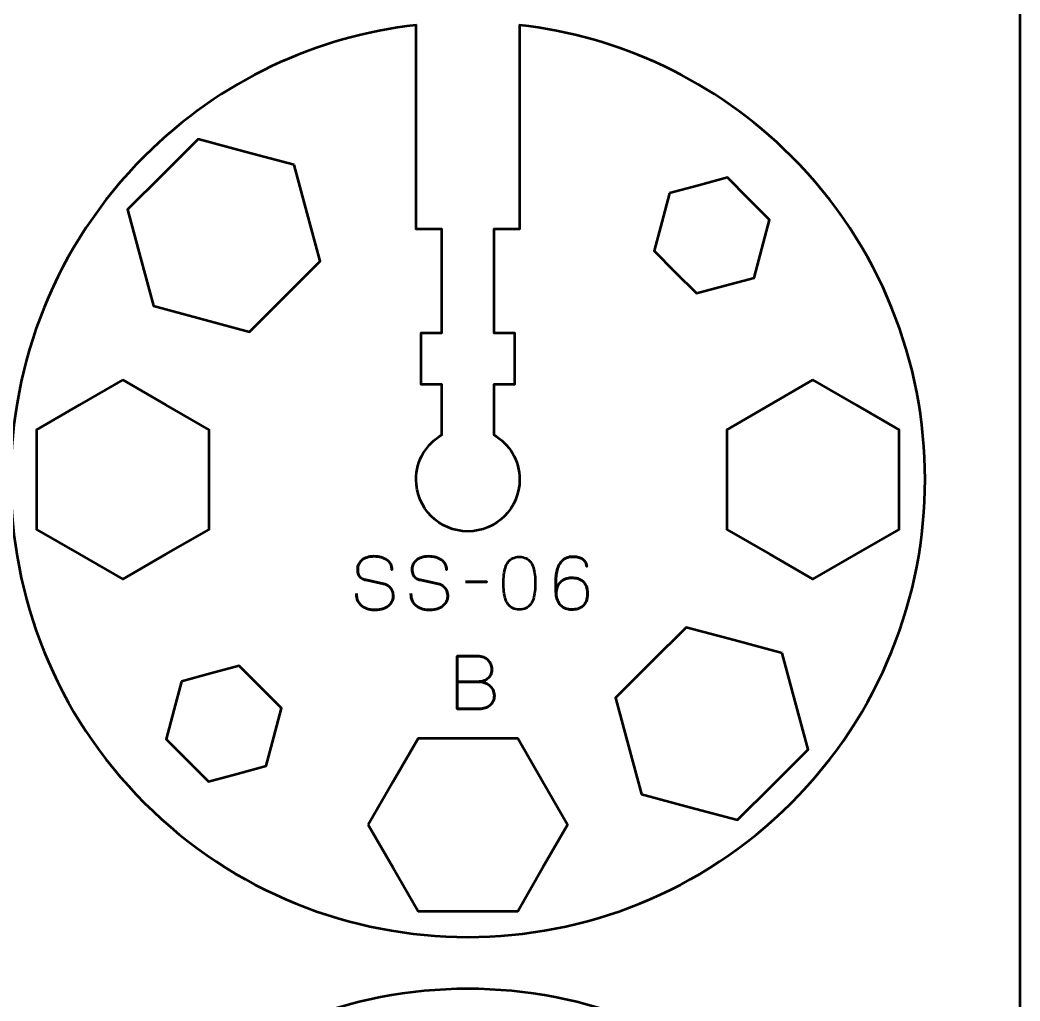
# Model space of a CAD drawing. Header units: centimetres. Extents: x -21 to 0, y -29.7 to 0.
# Drawn here: x -5.8 to 0, y -11.87 to -6.19 of the extents above; entities that cross this region are included whole.
import ezdxf

# ---------------------------------------------------------------- set-up
doc = ezdxf.new("R2010")
doc.units = ezdxf.units.CM
doc.header["$MEASUREMENT"] = 0
doc.layers.add('Layer 1', color=7, linetype='Continuous')

msp = doc.modelspace()

# ---------------------------------------------------------------- linework, layer by layer
at = {"layer": 'Layer 1', "color": 1, "lineweight": 53}
msp.add_open_spline([(-21.00003, -29.19995), (-21.00003, -29.19995), (-21.00003, -2.29992), (-21.00003, -2.29992), (-21.00003, -2.29992), (-21.00003, -2.21709), (-20.93286, -2.14992), (-20.85003, -2.14992), (-20.85003, -2.14992), (-20.7672, -2.14992), (-20.70003, -2.08275), (-20.70003, -1.99992), (-20.70003, -1.99992), (-20.70003, -1.91709), (-20.7672, -1.84992), (-20.85003, -1.84992), (-20.85003, -1.84992), (-20.93286, -1.84992), (-21.00003, -1.78275), (-21.00003, -1.69992), (-21.00003, -1.69992), (-21.00003, -1.61709), (-20.93286, -1.54992), (-20.85003, -1.54992), (-20.85003, -1.54992), (-20.7672, -1.54992), (-20.70003, -1.48275), (-20.70003, -1.39992), (-20.70003, -1.39992), (-20.70003, -1.31709), (-20.7672, -1.24992), (-20.85003, -1.24992), (-20.85003, -1.24992), (-20.93286, -1.24992), (-21.00003, -1.18275), (-21.00003, -1.09992), (-21.00003, -1.09992), (-21.00003, -1.09992), (-21.00003, -0.49992), (-21.00003, -0.49992), (-21.00003, -0.49992), (-21.00003, -0.22295), (-20.77694, 0.00004), (-20.49994, 0.00004), (-20.49994, 0.00004), (-20.49994, 0.00004), (-0.50008, 0.00004), (-0.50008, 0.00004), (-0.50008, 0.00004), (-0.22294, 0.00004), (0.00002, -0.22295), (0.00002, -0.49992), (0.00002, -0.49992), (0.00002, -0.49992), (0.00002, -29.19995), (0.00002, -29.19995), (0.00002, -29.19995), (0.00002, -29.47695), (-0.22294, -29.70004), (-0.50008, -29.70004), (-0.50008, -29.70004), (-0.50008, -29.70004), (-20.49994, -29.70004), (-20.49994, -29.70004), (-20.49994, -29.70004), (-20.77694, -29.70004), (-21.00003, -29.47695), (-21.00003, -29.19995)], degree=3, knots=[0, 0, 0, 0, 0.0588235, 0.0588235, 0.0588235, 0.0588235, 0.1176471, 0.1176471, 0.1176471, 0.1176471, 0.1764706, 0.1764706, 0.1764706, 0.1764706, 0.2352941, 0.2352941, 0.2352941, 0.2352941, 0.2941176, 0.2941176, 0.2941176, 0.2941176, 0.3529412, 0.3529412, 0.3529412, 0.3529412, 0.4117647, 0.4117647, 0.4117647, 0.4117647, 0.4705882, 0.4705882, 0.4705882, 0.4705882, 0.5294118, 0.5294118, 0.5294118, 0.5294118, 0.5882353, 0.5882353, 0.5882353, 0.5882353, 0.6470588, 0.6470588, 0.6470588, 0.6470588, 0.7058824, 0.7058824, 0.7058824, 0.7058824, 0.7647059, 0.7647059, 0.7647059, 0.7647059, 0.8235294, 0.8235294, 0.8235294, 0.8235294, 0.8823529, 0.8823529, 0.8823529, 0.8823529, 0.9411765, 0.9411765, 0.9411765, 0.9411765, 1, 1, 1, 1], dxfattribs=at)
at = {"layer": 'Layer 1', "color": 3, "lineweight": 53}
for points, knots in [([(-5.0738, -6.97608), (-4.63287, -6.53515), (-4.07507, -6.28229), (-3.5, -6.21718), (-3.5, -6.21718), (-3.5, -6.21718), (-3.5, -7.39992), (-3.5, -7.39992), (-3.5, -7.39992), (-3.5, -7.39992), (-3.34999, -7.39992), (-3.34999, -7.39992), (-3.34999, -7.39992), (-3.34999, -7.39992), (-3.34999, -7.99986), (-3.34999, -7.99986), (-3.34999, -7.99986), (-3.34999, -7.99986), (-3.47, -7.99986), (-3.47, -7.99986), (-3.47, -7.99986), (-3.47, -7.99986), (-3.47, -8.29986), (-3.47, -8.29986), (-3.47, -8.29986), (-3.47, -8.29986), (-3.34999, -8.29986), (-3.34999, -8.29986), (-3.34999, -8.29986), (-3.34999, -8.29986), (-3.34999, -8.59001), (-3.34999, -8.59001), (-3.34999, -8.59001), (-3.43965, -8.64189), (-3.49999, -8.73884), (-3.49999, -8.84986), (-3.49999, -8.84986), (-3.49999, -9.01552), (-3.36565, -9.14986), (-3.19999, -9.14986), (-3.19999, -9.14986), (-3.03433, -9.14986), (-2.89999, -9.01552), (-2.89999, -8.84986), (-2.89999, -8.84986), (-2.89999, -8.73884), (-2.96033, -8.64189), (-3.04999, -8.59001), (-3.04999, -8.59001), (-3.04999, -8.59001), (-3.04999, -8.29986), (-3.04999, -8.29986), (-3.04999, -8.29986), (-3.04999, -8.29986), (-2.93, -8.29986), (-2.93, -8.29986), (-2.93, -8.29986), (-2.93, -8.29986), (-2.93, -7.99986), (-2.93, -7.99986), (-2.93, -7.99986), (-2.93, -7.99986), (-3.04999, -7.99986), (-3.04999, -7.99986), (-3.04999, -7.99986), (-3.04999, -7.99986), (-3.04999, -7.39992), (-3.04999, -7.39992), (-3.04999, -7.39992), (-3.04999, -7.39992), (-2.9, -7.39992), (-2.9, -7.39992), (-2.9, -7.39992), (-2.9, -7.39992), (-2.9, -6.21716), (-2.9, -6.21716), (-2.9, -6.21716), (-2.32492, -6.28224), (-1.7671, -6.53515), (-1.32614, -6.97611), (-1.32614, -6.97611), (-0.29144, -8.01081), (-0.29144, -9.68905), (-1.32614, -10.72375), (-1.32614, -10.72375), (-2.36087, -11.75848), (-4.0391, -11.75848), (-5.0738, -10.72378), (-5.0738, -10.72378), (-6.10853, -9.68905), (-6.10853, -8.01081), (-5.0738, -6.97608)], [0, 0, 0, 0, 0.0434783, 0.0434783, 0.0434783, 0.0434783, 0.0869565, 0.0869565, 0.0869565, 0.0869565, 0.1304348, 0.1304348, 0.1304348, 0.1304348, 0.173913, 0.173913, 0.173913, 0.173913, 0.2173913, 0.2173913, 0.2173913, 0.2173913, 0.2608696, 0.2608696, 0.2608696, 0.2608696, 0.3043478, 0.3043478, 0.3043478, 0.3043478, 0.3478261, 0.3478261, 0.3478261, 0.3478261, 0.3913043, 0.3913043, 0.3913043, 0.3913043, 0.4347826, 0.4347826, 0.4347826, 0.4347826, 0.4782609, 0.4782609, 0.4782609, 0.4782609, 0.5217391, 0.5217391, 0.5217391, 0.5217391, 0.5652174, 0.5652174, 0.5652174, 0.5652174, 0.6086957, 0.6086957, 0.6086957, 0.6086957, 0.6521739, 0.6521739, 0.6521739, 0.6521739, 0.6956522, 0.6956522, 0.6956522, 0.6956522, 0.7391304, 0.7391304, 0.7391304, 0.7391304, 0.7826087, 0.7826087, 0.7826087, 0.7826087, 0.826087, 0.826087, 0.826087, 0.826087, 0.8695652, 0.8695652, 0.8695652, 0.8695652, 0.9130435, 0.9130435, 0.9130435, 0.9130435, 0.9565217, 0.9565217, 0.9565217, 0.9565217, 1, 1, 1, 1]), ([(-5.07383, -12.57613), (-4.03913, -11.54143), (-2.3609, -11.54143), (-1.32617, -12.57616), (-1.32617, -12.57616), (-0.29147, -13.61086), (-0.29147, -15.2891), (-1.32617, -16.3238), (-1.32617, -16.3238), (-2.3609, -17.35853), (-4.03913, -17.35853), (-5.07383, -16.32383), (-5.07383, -16.32383), (-6.10856, -15.2891), (-6.10856, -13.61086), (-5.07383, -12.57613)], [0, 0, 0, 0, 0.25, 0.25, 0.25, 0.25, 0.5, 0.5, 0.5, 0.5, 0.75, 0.75, 0.75, 0.75, 1, 1, 1, 1])]:
    msp.add_open_spline(points, degree=3, knots=knots, dxfattribs=at)
at = {"layer": 'Layer 1', "lineweight": 53}
for points in [[(-4.20596, -7.02746), (-4.20596, -7.02746), (-4.13125, -7.3063), (-4.13125, -7.3063), (-4.13125, -7.3063), (-4.13125, -7.3063), (-4.05653, -7.58514), (-4.05653, -7.58514), (-4.05653, -7.58514), (-4.05653, -7.58514), (-4.26066, -7.78926), (-4.26066, -7.78926), (-4.26066, -7.78926), (-4.26066, -7.78926), (-4.46478, -7.99339), (-4.46478, -7.99339), (-4.46478, -7.99339), (-4.46478, -7.99339), (-4.74362, -7.91867), (-4.74362, -7.91867), (-4.74362, -7.91867), (-4.74362, -7.91867), (-5.02246, -7.84396), (-5.02246, -7.84396), (-5.02246, -7.84396), (-5.02246, -7.84396), (-5.09717, -7.56512), (-5.09717, -7.56512), (-5.09717, -7.56512), (-5.09717, -7.56512), (-5.17189, -7.28628), (-5.17189, -7.28628), (-5.17189, -7.28628), (-5.17189, -7.28628), (-4.96776, -7.08216), (-4.96776, -7.08216), (-4.96776, -7.08216), (-4.96776, -7.08216), (-4.76364, -6.87803), (-4.76364, -6.87803), (-4.76364, -6.87803), (-4.76364, -6.87803), (-4.4848, -6.95275), (-4.4848, -6.95275), (-4.4848, -6.95275), (-4.4848, -6.95275), (-4.20596, -7.02746), (-4.20596, -7.02746)], [(-2.03073, -7.19077), (-2.03073, -7.19077), (-1.86343, -7.14594), (-1.86343, -7.14594), (-1.86343, -7.14594), (-1.86343, -7.14594), (-1.69613, -7.10111), (-1.69613, -7.10111), (-1.69613, -7.10111), (-1.69613, -7.10111), (-1.57365, -7.22358), (-1.57365, -7.22358), (-1.57365, -7.22358), (-1.57365, -7.22358), (-1.45118, -7.34606), (-1.45118, -7.34606), (-1.45118, -7.34606), (-1.45118, -7.34606), (-1.49601, -7.51336), (-1.49601, -7.51336), (-1.49601, -7.51336), (-1.49601, -7.51336), (-1.54084, -7.68066), (-1.54084, -7.68066), (-1.54084, -7.68066), (-1.54084, -7.68066), (-1.70814, -7.72549), (-1.70814, -7.72549), (-1.70814, -7.72549), (-1.70814, -7.72549), (-1.87544, -7.77032), (-1.87544, -7.77032), (-1.87544, -7.77032), (-1.87544, -7.77032), (-1.99792, -7.64785), (-1.99792, -7.64785), (-1.99792, -7.64785), (-1.99792, -7.64785), (-2.12039, -7.52537), (-2.12039, -7.52537), (-2.12039, -7.52537), (-2.12039, -7.52537), (-2.07556, -7.35807), (-2.07556, -7.35807), (-2.07556, -7.35807), (-2.07556, -7.35807), (-2.03073, -7.19077), (-2.03073, -7.19077)], [(-5.2, -8.27257), (-5.2, -8.27257), (-4.95, -8.41691), (-4.95, -8.41691), (-4.95, -8.41691), (-4.95, -8.41691), (-4.7, -8.56125), (-4.7, -8.56125), (-4.7, -8.56125), (-4.7, -8.56125), (-4.7, -8.84992), (-4.7, -8.84992), (-4.7, -8.84992), (-4.7, -8.84992), (-4.7, -9.1386), (-4.7, -9.1386), (-4.7, -9.1386), (-4.7, -9.1386), (-4.95, -9.28294), (-4.95, -9.28294), (-4.95, -9.28294), (-4.95, -9.28294), (-5.2, -9.42727), (-5.2, -9.42727), (-5.2, -9.42727), (-5.2, -9.42727), (-5.44999, -9.28294), (-5.44999, -9.28294), (-5.44999, -9.28294), (-5.44999, -9.28294), (-5.7, -9.1386), (-5.7, -9.1386), (-5.7, -9.1386), (-5.7, -9.1386), (-5.7, -8.84992), (-5.7, -8.84992), (-5.7, -8.84992), (-5.7, -8.84992), (-5.7, -8.56125), (-5.7, -8.56125), (-5.7, -8.56125), (-5.7, -8.56125), (-5.44999, -8.41691), (-5.44999, -8.41691), (-5.44999, -8.41691), (-5.44999, -8.41691), (-5.2, -8.27257), (-5.2, -8.27257)], [(-1.2, -8.27257), (-1.2, -8.27257), (-0.95, -8.41691), (-0.95, -8.41691), (-0.95, -8.41691), (-0.95, -8.41691), (-0.7, -8.56125), (-0.7, -8.56125), (-0.7, -8.56125), (-0.7, -8.56125), (-0.7, -8.84992), (-0.7, -8.84992), (-0.7, -8.84992), (-0.7, -8.84992), (-0.7, -9.1386), (-0.7, -9.1386), (-0.7, -9.1386), (-0.7, -9.1386), (-0.95, -9.28294), (-0.95, -9.28294), (-0.95, -9.28294), (-0.95, -9.28294), (-1.2, -9.42727), (-1.2, -9.42727), (-1.2, -9.42727), (-1.2, -9.42727), (-1.44999, -9.28294), (-1.44999, -9.28294), (-1.44999, -9.28294), (-1.44999, -9.28294), (-1.7, -9.1386), (-1.7, -9.1386), (-1.7, -9.1386), (-1.7, -9.1386), (-1.7, -8.84992), (-1.7, -8.84992), (-1.7, -8.84992), (-1.7, -8.84992), (-1.7, -8.56125), (-1.7, -8.56125), (-1.7, -8.56125), (-1.7, -8.56125), (-1.44999, -8.41691), (-1.44999, -8.41691), (-1.44999, -8.41691), (-1.44999, -8.41691), (-1.2, -8.27257), (-1.2, -8.27257)], [(-1.37753, -9.85589), (-1.37753, -9.85589), (-1.30282, -10.13473), (-1.30282, -10.13473), (-1.30282, -10.13473), (-1.30282, -10.13473), (-1.2281, -10.41357), (-1.2281, -10.41357), (-1.2281, -10.41357), (-1.2281, -10.41357), (-1.43223, -10.61769), (-1.43223, -10.61769), (-1.43223, -10.61769), (-1.43223, -10.61769), (-1.63635, -10.82182), (-1.63635, -10.82182), (-1.63635, -10.82182), (-1.63635, -10.82182), (-1.91519, -10.7471), (-1.91519, -10.7471), (-1.91519, -10.7471), (-1.91519, -10.7471), (-2.19403, -10.67239), (-2.19403, -10.67239), (-2.19403, -10.67239), (-2.19403, -10.67239), (-2.26874, -10.39355), (-2.26874, -10.39355), (-2.26874, -10.39355), (-2.26874, -10.39355), (-2.34346, -10.11471), (-2.34346, -10.11471), (-2.34346, -10.11471), (-2.34346, -10.11471), (-2.13934, -9.91058), (-2.13934, -9.91058), (-2.13934, -9.91058), (-2.13934, -9.91058), (-1.93521, -9.70646), (-1.93521, -9.70646), (-1.93521, -9.70646), (-1.93521, -9.70646), (-1.65637, -9.78118), (-1.65637, -9.78118), (-1.65637, -9.78118), (-1.65637, -9.78118), (-1.37753, -9.85589), (-1.37753, -9.85589)], [(-4.85915, -10.01918), (-4.85915, -10.01918), (-4.69185, -9.97435), (-4.69185, -9.97435), (-4.69185, -9.97435), (-4.69185, -9.97435), (-4.52455, -9.92952), (-4.52455, -9.92952), (-4.52455, -9.92952), (-4.52455, -9.92952), (-4.40207, -10.05199), (-4.40207, -10.05199), (-4.40207, -10.05199), (-4.40207, -10.05199), (-4.2796, -10.17447), (-4.2796, -10.17447), (-4.2796, -10.17447), (-4.2796, -10.17447), (-4.32443, -10.34177), (-4.32443, -10.34177), (-4.32443, -10.34177), (-4.32443, -10.34177), (-4.36926, -10.50907), (-4.36926, -10.50907), (-4.36926, -10.50907), (-4.36926, -10.50907), (-4.53656, -10.5539), (-4.53656, -10.5539), (-4.53656, -10.5539), (-4.53656, -10.5539), (-4.70386, -10.59873), (-4.70386, -10.59873), (-4.70386, -10.59873), (-4.70386, -10.59873), (-4.82634, -10.47626), (-4.82634, -10.47626), (-4.82634, -10.47626), (-4.82634, -10.47626), (-4.94881, -10.35378), (-4.94881, -10.35378), (-4.94881, -10.35378), (-4.94881, -10.35378), (-4.90398, -10.18648), (-4.90398, -10.18648), (-4.90398, -10.18648), (-4.90398, -10.18648), (-4.85915, -10.01918), (-4.85915, -10.01918)], [(-3.77735, -10.84992), (-3.77735, -10.84992), (-3.63301, -10.59993), (-3.63301, -10.59993), (-3.63301, -10.59993), (-3.63301, -10.59993), (-3.48867, -10.34992), (-3.48867, -10.34992), (-3.48867, -10.34992), (-3.48867, -10.34992), (-3.2, -10.34992), (-3.2, -10.34992), (-3.2, -10.34992), (-3.2, -10.34992), (-2.91132, -10.34992), (-2.91132, -10.34992), (-2.91132, -10.34992), (-2.91132, -10.34992), (-2.76698, -10.59993), (-2.76698, -10.59993), (-2.76698, -10.59993), (-2.76698, -10.59993), (-2.62265, -10.84992), (-2.62265, -10.84992), (-2.62265, -10.84992), (-2.62265, -10.84992), (-2.76698, -11.09992), (-2.76698, -11.09992), (-2.76698, -11.09992), (-2.76698, -11.09992), (-2.91132, -11.34992), (-2.91132, -11.34992), (-2.91132, -11.34992), (-2.91132, -11.34992), (-3.2, -11.34992), (-3.2, -11.34992), (-3.2, -11.34992), (-3.2, -11.34992), (-3.48867, -11.34992), (-3.48867, -11.34992), (-3.48867, -11.34992), (-3.48867, -11.34992), (-3.63301, -11.09992), (-3.63301, -11.09992), (-3.63301, -11.09992), (-3.63301, -11.09992), (-3.77735, -10.84992), (-3.77735, -10.84992)]]:
    msp.add_open_spline(points, degree=3, knots=[0, 0, 0, 0, 0.0833333, 0.0833333, 0.0833333, 0.0833333, 0.1666667, 0.1666667, 0.1666667, 0.1666667, 0.25, 0.25, 0.25, 0.25, 0.3333333, 0.3333333, 0.3333333, 0.3333333, 0.4166667, 0.4166667, 0.4166667, 0.4166667, 0.5, 0.5, 0.5, 0.5, 0.5833333, 0.5833333, 0.5833333, 0.5833333, 0.6666667, 0.6666667, 0.6666667, 0.6666667, 0.75, 0.75, 0.75, 0.75, 0.8333333, 0.8333333, 0.8333333, 0.8333333, 0.9166667, 0.9166667, 0.9166667, 0.9166667, 1, 1, 1, 1], dxfattribs=at)
at = {"layer": 'Layer 1', "color": 5, "lineweight": 53}
for points, knots in [([(-3.84624, -9.51048), (-3.8461, -9.52735), (-3.84314, -9.54181), (-3.83721, -9.55388), (-3.83721, -9.55388), (-3.83135, -9.56587), (-3.82317, -9.57568), (-3.81287, -9.5833), (-3.81287, -9.5833), (-3.8025, -9.59085), (-3.79057, -9.59642), (-3.7771, -9.60002), (-3.7771, -9.60002), (-3.76369, -9.60355), (-3.7493, -9.60531), (-3.73406, -9.60531), (-3.73406, -9.60531), (-3.71868, -9.60524), (-3.70485, -9.60298), (-3.6925, -9.59868), (-3.6925, -9.59868), (-3.68022, -9.59437), (-3.66971, -9.58859), (-3.66089, -9.58132), (-3.66089, -9.58132), (-3.65214, -9.57405), (-3.64537, -9.56594), (-3.64057, -9.55691), (-3.64057, -9.55691), (-3.63577, -9.54788), (-3.63323, -9.53864), (-3.63288, -9.52911), (-3.63288, -9.52911), (-3.63246, -9.51662), (-3.63429, -9.50519), (-3.63831, -9.49489), (-3.63831, -9.49489), (-3.64234, -9.48459), (-3.64855, -9.47598), (-3.65694, -9.46893), (-3.65694, -9.46893), (-3.66527, -9.46187), (-3.67578, -9.45693), (-3.68834, -9.45418), (-3.68834, -9.45418), (-3.68834, -9.45418), (-3.79205, -9.43174), (-3.79205, -9.43174), (-3.79205, -9.43174), (-3.80179, -9.4297), (-3.81019, -9.42624), (-3.8171, -9.42144), (-3.8171, -9.42144), (-3.82402, -9.41658), (-3.82938, -9.40987), (-3.83305, -9.40126), (-3.83305, -9.40126), (-3.83672, -9.39273), (-3.83862, -9.38186), (-3.83862, -9.36867), (-3.83862, -9.36867), (-3.83862, -9.35865), (-3.83657, -9.3492), (-3.83241, -9.34031), (-3.83241, -9.34031), (-3.82832, -9.33142), (-3.82225, -9.32358), (-3.81428, -9.31667), (-3.81428, -9.31667), (-3.80631, -9.30983), (-3.79643, -9.30446), (-3.78472, -9.30058), (-3.78472, -9.30058), (-3.77293, -9.29663), (-3.75946, -9.29466), (-3.74422, -9.29459), (-3.74422, -9.29459), (-3.72891, -9.29459), (-3.71487, -9.29635), (-3.70203, -9.29988), (-3.70203, -9.29988), (-3.68926, -9.30341), (-3.67818, -9.30849), (-3.66887, -9.31526), (-3.66887, -9.31526), (-3.65955, -9.32203), (-3.65236, -9.33036), (-3.64742, -9.34009), (-3.64742, -9.34009), (-3.64248, -9.3499), (-3.64015, -9.36112), (-3.6405, -9.37375), (-3.6405, -9.37375), (-3.64015, -9.36112), (-3.64248, -9.3499), (-3.64742, -9.34009), (-3.64742, -9.34009), (-3.65236, -9.33036), (-3.65955, -9.32203), (-3.66887, -9.31526), (-3.66887, -9.31526), (-3.67818, -9.30849), (-3.68926, -9.30341), (-3.70203, -9.29988), (-3.70203, -9.29988), (-3.71487, -9.29635), (-3.72891, -9.29459), (-3.74422, -9.29459), (-3.74422, -9.29459), (-3.75946, -9.29466), (-3.77293, -9.29663), (-3.78472, -9.30058), (-3.78472, -9.30058), (-3.79643, -9.30446), (-3.80631, -9.30983), (-3.81428, -9.31667), (-3.81428, -9.31667), (-3.82225, -9.32358), (-3.82832, -9.33142), (-3.83241, -9.34031), (-3.83241, -9.34031), (-3.83657, -9.3492), (-3.83862, -9.35865), (-3.83862, -9.36867), (-3.83862, -9.36867), (-3.83862, -9.38186), (-3.83679, -9.39273), (-3.83326, -9.40119), (-3.83326, -9.40119), (-3.82966, -9.40973), (-3.82437, -9.41636), (-3.81745, -9.42123), (-3.81745, -9.42123), (-3.81054, -9.42603), (-3.80207, -9.42956), (-3.79205, -9.43174), (-3.79205, -9.43174), (-3.79205, -9.43174), (-3.68834, -9.45418), (-3.68834, -9.45418), (-3.68834, -9.45418), (-3.6755, -9.45693), (-3.66491, -9.46187), (-3.65659, -9.46893), (-3.65659, -9.46893), (-3.64819, -9.47598), (-3.64205, -9.48459), (-3.6381, -9.49489), (-3.6381, -9.49489), (-3.63422, -9.50519), (-3.63246, -9.51662), (-3.63288, -9.52911), (-3.63288, -9.52911), (-3.63323, -9.53864), (-3.63577, -9.54788), (-3.64057, -9.55691), (-3.64057, -9.55691), (-3.64537, -9.56594), (-3.65214, -9.57405), (-3.66089, -9.58132), (-3.66089, -9.58132), (-3.66971, -9.58859), (-3.68022, -9.59437), (-3.6925, -9.59868), (-3.6925, -9.59868), (-3.70485, -9.60298), (-3.71868, -9.60524), (-3.73406, -9.60531), (-3.73406, -9.60531), (-3.7493, -9.60531), (-3.76369, -9.60355), (-3.7771, -9.60002), (-3.7771, -9.60002), (-3.79057, -9.59642), (-3.8025, -9.59085), (-3.81287, -9.5833), (-3.81287, -9.5833), (-3.82317, -9.57568), (-3.83135, -9.56587), (-3.83721, -9.55388), (-3.83721, -9.55388), (-3.84314, -9.54181), (-3.8461, -9.52735), (-3.84624, -9.51048)], [0, 0, 0, 0, 0.0217391, 0.0217391, 0.0217391, 0.0217391, 0.0434783, 0.0434783, 0.0434783, 0.0434783, 0.0652174, 0.0652174, 0.0652174, 0.0652174, 0.0869565, 0.0869565, 0.0869565, 0.0869565, 0.1086957, 0.1086957, 0.1086957, 0.1086957, 0.1304348, 0.1304348, 0.1304348, 0.1304348, 0.1521739, 0.1521739, 0.1521739, 0.1521739, 0.173913, 0.173913, 0.173913, 0.173913, 0.1956522, 0.1956522, 0.1956522, 0.1956522, 0.2173913, 0.2173913, 0.2173913, 0.2173913, 0.2391304, 0.2391304, 0.2391304, 0.2391304, 0.2608696, 0.2608696, 0.2608696, 0.2608696, 0.2826087, 0.2826087, 0.2826087, 0.2826087, 0.3043478, 0.3043478, 0.3043478, 0.3043478, 0.326087, 0.326087, 0.326087, 0.326087, 0.3478261, 0.3478261, 0.3478261, 0.3478261, 0.3695652, 0.3695652, 0.3695652, 0.3695652, 0.3913043, 0.3913043, 0.3913043, 0.3913043, 0.4130435, 0.4130435, 0.4130435, 0.4130435, 0.4347826, 0.4347826, 0.4347826, 0.4347826, 0.4565217, 0.4565217, 0.4565217, 0.4565217, 0.4782609, 0.4782609, 0.4782609, 0.4782609, 0.5, 0.5, 0.5, 0.5, 0.5217391, 0.5217391, 0.5217391, 0.5217391, 0.5434783, 0.5434783, 0.5434783, 0.5434783, 0.5652174, 0.5652174, 0.5652174, 0.5652174, 0.5869565, 0.5869565, 0.5869565, 0.5869565, 0.6086957, 0.6086957, 0.6086957, 0.6086957, 0.6304348, 0.6304348, 0.6304348, 0.6304348, 0.6521739, 0.6521739, 0.6521739, 0.6521739, 0.673913, 0.673913, 0.673913, 0.673913, 0.6956522, 0.6956522, 0.6956522, 0.6956522, 0.7173913, 0.7173913, 0.7173913, 0.7173913, 0.7391304, 0.7391304, 0.7391304, 0.7391304, 0.7608696, 0.7608696, 0.7608696, 0.7608696, 0.7826087, 0.7826087, 0.7826087, 0.7826087, 0.8043478, 0.8043478, 0.8043478, 0.8043478, 0.826087, 0.826087, 0.826087, 0.826087, 0.8478261, 0.8478261, 0.8478261, 0.8478261, 0.8695652, 0.8695652, 0.8695652, 0.8695652, 0.8913043, 0.8913043, 0.8913043, 0.8913043, 0.9130435, 0.9130435, 0.9130435, 0.9130435, 0.9347826, 0.9347826, 0.9347826, 0.9347826, 0.9565217, 0.9565217, 0.9565217, 0.9565217, 0.9782609, 0.9782609, 0.9782609, 0.9782609, 1, 1, 1, 1]), ([(-3.53001, -9.51048), (-3.52987, -9.52735), (-3.52691, -9.54181), (-3.52098, -9.55388), (-3.52098, -9.55388), (-3.51512, -9.56587), (-3.50694, -9.57568), (-3.49664, -9.5833), (-3.49664, -9.5833), (-3.48627, -9.59085), (-3.47434, -9.59642), (-3.46087, -9.60002), (-3.46087, -9.60002), (-3.44746, -9.60355), (-3.43307, -9.60531), (-3.41783, -9.60531), (-3.41783, -9.60531), (-3.40245, -9.60524), (-3.38862, -9.60298), (-3.37627, -9.59868), (-3.37627, -9.59868), (-3.36399, -9.59437), (-3.35348, -9.58859), (-3.34466, -9.58132), (-3.34466, -9.58132), (-3.33591, -9.57405), (-3.32914, -9.56594), (-3.32434, -9.55691), (-3.32434, -9.55691), (-3.31954, -9.54788), (-3.317, -9.53864), (-3.31665, -9.52911), (-3.31665, -9.52911), (-3.31623, -9.51662), (-3.31806, -9.50519), (-3.32208, -9.49489), (-3.32208, -9.49489), (-3.32611, -9.48459), (-3.33232, -9.47598), (-3.34071, -9.46893), (-3.34071, -9.46893), (-3.34904, -9.46187), (-3.35955, -9.45693), (-3.37211, -9.45418), (-3.37211, -9.45418), (-3.37211, -9.45418), (-3.47582, -9.43174), (-3.47582, -9.43174), (-3.47582, -9.43174), (-3.48556, -9.4297), (-3.49396, -9.42624), (-3.50087, -9.42144), (-3.50087, -9.42144), (-3.50779, -9.41658), (-3.51315, -9.40987), (-3.51682, -9.40126), (-3.51682, -9.40126), (-3.52049, -9.39273), (-3.52239, -9.38186), (-3.52239, -9.36867), (-3.52239, -9.36867), (-3.52239, -9.35865), (-3.52034, -9.3492), (-3.51618, -9.34031), (-3.51618, -9.34031), (-3.51209, -9.33142), (-3.50602, -9.32358), (-3.49805, -9.31667), (-3.49805, -9.31667), (-3.49008, -9.30983), (-3.4802, -9.30446), (-3.46849, -9.30058), (-3.46849, -9.30058), (-3.4567, -9.29663), (-3.44323, -9.29466), (-3.42799, -9.29459), (-3.42799, -9.29459), (-3.41268, -9.29459), (-3.39864, -9.29635), (-3.3858, -9.29988), (-3.3858, -9.29988), (-3.37303, -9.30341), (-3.36195, -9.30849), (-3.35264, -9.31526), (-3.35264, -9.31526), (-3.34332, -9.32203), (-3.33613, -9.33036), (-3.33119, -9.34009), (-3.33119, -9.34009), (-3.32625, -9.3499), (-3.32392, -9.36112), (-3.32427, -9.37375), (-3.32427, -9.37375), (-3.32392, -9.36112), (-3.32625, -9.3499), (-3.33119, -9.34009), (-3.33119, -9.34009), (-3.33613, -9.33036), (-3.34332, -9.32203), (-3.35264, -9.31526), (-3.35264, -9.31526), (-3.36195, -9.30849), (-3.37303, -9.30341), (-3.3858, -9.29988), (-3.3858, -9.29988), (-3.39864, -9.29635), (-3.41268, -9.29459), (-3.42799, -9.29459), (-3.42799, -9.29459), (-3.44323, -9.29466), (-3.4567, -9.29663), (-3.46849, -9.30058), (-3.46849, -9.30058), (-3.4802, -9.30446), (-3.49008, -9.30983), (-3.49805, -9.31667), (-3.49805, -9.31667), (-3.50602, -9.32358), (-3.51209, -9.33142), (-3.51618, -9.34031), (-3.51618, -9.34031), (-3.52034, -9.3492), (-3.52239, -9.35865), (-3.52239, -9.36867), (-3.52239, -9.36867), (-3.52239, -9.38186), (-3.52056, -9.39273), (-3.51703, -9.40119), (-3.51703, -9.40119), (-3.51343, -9.40973), (-3.50814, -9.41636), (-3.50122, -9.42123), (-3.50122, -9.42123), (-3.49431, -9.42603), (-3.48584, -9.42956), (-3.47582, -9.43174), (-3.47582, -9.43174), (-3.47582, -9.43174), (-3.37211, -9.45418), (-3.37211, -9.45418), (-3.37211, -9.45418), (-3.35927, -9.45693), (-3.34868, -9.46187), (-3.34036, -9.46893), (-3.34036, -9.46893), (-3.33196, -9.47598), (-3.32582, -9.48459), (-3.32187, -9.49489), (-3.32187, -9.49489), (-3.31799, -9.50519), (-3.31623, -9.51662), (-3.31665, -9.52911), (-3.31665, -9.52911), (-3.317, -9.53864), (-3.31954, -9.54788), (-3.32434, -9.55691), (-3.32434, -9.55691), (-3.32914, -9.56594), (-3.33591, -9.57405), (-3.34466, -9.58132), (-3.34466, -9.58132), (-3.35348, -9.58859), (-3.36399, -9.59437), (-3.37627, -9.59868), (-3.37627, -9.59868), (-3.38862, -9.60298), (-3.40245, -9.60524), (-3.41783, -9.60531), (-3.41783, -9.60531), (-3.43307, -9.60531), (-3.44746, -9.60355), (-3.46087, -9.60002), (-3.46087, -9.60002), (-3.47434, -9.59642), (-3.48627, -9.59085), (-3.49664, -9.5833), (-3.49664, -9.5833), (-3.50694, -9.57568), (-3.51512, -9.56587), (-3.52098, -9.55388), (-3.52098, -9.55388), (-3.52691, -9.54181), (-3.52987, -9.52735), (-3.53001, -9.51048)], [0, 0, 0, 0, 0.0217391, 0.0217391, 0.0217391, 0.0217391, 0.0434783, 0.0434783, 0.0434783, 0.0434783, 0.0652174, 0.0652174, 0.0652174, 0.0652174, 0.0869565, 0.0869565, 0.0869565, 0.0869565, 0.1086957, 0.1086957, 0.1086957, 0.1086957, 0.1304348, 0.1304348, 0.1304348, 0.1304348, 0.1521739, 0.1521739, 0.1521739, 0.1521739, 0.173913, 0.173913, 0.173913, 0.173913, 0.1956522, 0.1956522, 0.1956522, 0.1956522, 0.2173913, 0.2173913, 0.2173913, 0.2173913, 0.2391304, 0.2391304, 0.2391304, 0.2391304, 0.2608696, 0.2608696, 0.2608696, 0.2608696, 0.2826087, 0.2826087, 0.2826087, 0.2826087, 0.3043478, 0.3043478, 0.3043478, 0.3043478, 0.326087, 0.326087, 0.326087, 0.326087, 0.3478261, 0.3478261, 0.3478261, 0.3478261, 0.3695652, 0.3695652, 0.3695652, 0.3695652, 0.3913043, 0.3913043, 0.3913043, 0.3913043, 0.4130435, 0.4130435, 0.4130435, 0.4130435, 0.4347826, 0.4347826, 0.4347826, 0.4347826, 0.4565217, 0.4565217, 0.4565217, 0.4565217, 0.4782609, 0.4782609, 0.4782609, 0.4782609, 0.5, 0.5, 0.5, 0.5, 0.5217391, 0.5217391, 0.5217391, 0.5217391, 0.5434783, 0.5434783, 0.5434783, 0.5434783, 0.5652174, 0.5652174, 0.5652174, 0.5652174, 0.5869565, 0.5869565, 0.5869565, 0.5869565, 0.6086957, 0.6086957, 0.6086957, 0.6086957, 0.6304348, 0.6304348, 0.6304348, 0.6304348, 0.6521739, 0.6521739, 0.6521739, 0.6521739, 0.673913, 0.673913, 0.673913, 0.673913, 0.6956522, 0.6956522, 0.6956522, 0.6956522, 0.7173913, 0.7173913, 0.7173913, 0.7173913, 0.7391304, 0.7391304, 0.7391304, 0.7391304, 0.7608696, 0.7608696, 0.7608696, 0.7608696, 0.7826087, 0.7826087, 0.7826087, 0.7826087, 0.8043478, 0.8043478, 0.8043478, 0.8043478, 0.826087, 0.826087, 0.826087, 0.826087, 0.8478261, 0.8478261, 0.8478261, 0.8478261, 0.8695652, 0.8695652, 0.8695652, 0.8695652, 0.8913043, 0.8913043, 0.8913043, 0.8913043, 0.9130435, 0.9130435, 0.9130435, 0.9130435, 0.9347826, 0.9347826, 0.9347826, 0.9347826, 0.9565217, 0.9565217, 0.9565217, 0.9565217, 0.9782609, 0.9782609, 0.9782609, 0.9782609, 1, 1, 1, 1]), ([(-2.90136, -9.60277), (-2.88655, -9.6027), (-2.87378, -9.60009), (-2.86312, -9.59501), (-2.86312, -9.59501), (-2.85254, -9.58993), (-2.84372, -9.58266), (-2.83667, -9.57342), (-2.83667, -9.57342), (-2.82968, -9.56411), (-2.82418, -9.5531), (-2.82009, -9.5404), (-2.82009, -9.5404), (-2.81606, -9.5277), (-2.81317, -9.5138), (-2.81155, -9.49856), (-2.81155, -9.49856), (-2.80985, -9.48332), (-2.80901, -9.4673), (-2.80908, -9.45037), (-2.80908, -9.45037), (-2.80901, -9.43351), (-2.80985, -9.41749), (-2.81155, -9.40232), (-2.81155, -9.40232), (-2.81317, -9.38715), (-2.81606, -9.37318), (-2.82009, -9.36048), (-2.82009, -9.36048), (-2.82418, -9.34785), (-2.82968, -9.33685), (-2.83667, -9.32746), (-2.83667, -9.32746), (-2.84372, -9.31815), (-2.85254, -9.31088), (-2.86312, -9.3058), (-2.86312, -9.3058), (-2.87378, -9.30065), (-2.88655, -9.29804), (-2.90136, -9.29797), (-2.90136, -9.29797), (-2.91618, -9.29804), (-2.92895, -9.30065), (-2.93961, -9.3058), (-2.93961, -9.3058), (-2.95019, -9.31088), (-2.95901, -9.31815), (-2.96606, -9.32746), (-2.96606, -9.32746), (-2.97305, -9.33685), (-2.97855, -9.34785), (-2.98264, -9.36048), (-2.98264, -9.36048), (-2.98667, -9.37318), (-2.98956, -9.38715), (-2.99118, -9.40232), (-2.99118, -9.40232), (-2.99287, -9.41749), (-2.99372, -9.43351), (-2.99365, -9.45037), (-2.99365, -9.45037), (-2.99372, -9.4673), (-2.99287, -9.48332), (-2.99118, -9.49856), (-2.99118, -9.49856), (-2.98956, -9.5138), (-2.98667, -9.5277), (-2.98264, -9.5404), (-2.98264, -9.5404), (-2.97855, -9.5531), (-2.97305, -9.56411), (-2.96606, -9.57342), (-2.96606, -9.57342), (-2.95901, -9.58266), (-2.95019, -9.58993), (-2.93961, -9.59501), (-2.93961, -9.59501), (-2.92895, -9.60009), (-2.91618, -9.6027), (-2.90136, -9.60277)], [0, 0, 0, 0, 0.05, 0.05, 0.05, 0.05, 0.1, 0.1, 0.1, 0.1, 0.15, 0.15, 0.15, 0.15, 0.2, 0.2, 0.2, 0.2, 0.25, 0.25, 0.25, 0.25, 0.3, 0.3, 0.3, 0.3, 0.35, 0.35, 0.35, 0.35, 0.4, 0.4, 0.4, 0.4, 0.45, 0.45, 0.45, 0.45, 0.5, 0.5, 0.5, 0.5, 0.55, 0.55, 0.55, 0.55, 0.6, 0.6, 0.6, 0.6, 0.65, 0.65, 0.65, 0.65, 0.7, 0.7, 0.7, 0.7, 0.75, 0.75, 0.75, 0.75, 0.8, 0.8, 0.8, 0.8, 0.85, 0.85, 0.85, 0.85, 0.9, 0.9, 0.9, 0.9, 0.95, 0.95, 0.95, 0.95, 1, 1, 1, 1]), ([(-2.90136, -9.60277), (-2.88655, -9.6027), (-2.87378, -9.60009), (-2.86312, -9.59501), (-2.86312, -9.59501), (-2.85254, -9.58993), (-2.84372, -9.58266), (-2.83667, -9.57342), (-2.83667, -9.57342), (-2.82968, -9.56411), (-2.82418, -9.5531), (-2.82009, -9.5404), (-2.82009, -9.5404), (-2.81606, -9.5277), (-2.81317, -9.5138), (-2.81155, -9.49856), (-2.81155, -9.49856), (-2.80985, -9.48332), (-2.80901, -9.4673), (-2.80908, -9.45037), (-2.80908, -9.45037), (-2.80901, -9.43351), (-2.80985, -9.41749), (-2.81155, -9.40232), (-2.81155, -9.40232), (-2.81317, -9.38715), (-2.81606, -9.37318), (-2.82009, -9.36048), (-2.82009, -9.36048), (-2.82418, -9.34785), (-2.82968, -9.33685), (-2.83667, -9.32746), (-2.83667, -9.32746), (-2.84372, -9.31815), (-2.85254, -9.31088), (-2.86312, -9.3058), (-2.86312, -9.3058), (-2.87378, -9.30065), (-2.88655, -9.29804), (-2.90136, -9.29797), (-2.90136, -9.29797), (-2.91618, -9.29804), (-2.92895, -9.30065), (-2.93961, -9.3058), (-2.93961, -9.3058), (-2.95019, -9.31088), (-2.95901, -9.31815), (-2.96606, -9.32746), (-2.96606, -9.32746), (-2.97305, -9.33685), (-2.97855, -9.34785), (-2.98264, -9.36048), (-2.98264, -9.36048), (-2.98667, -9.37318), (-2.98956, -9.38715), (-2.99118, -9.40232), (-2.99118, -9.40232), (-2.99287, -9.41749), (-2.99372, -9.43351), (-2.99365, -9.45037), (-2.99365, -9.45037), (-2.99372, -9.4673), (-2.99287, -9.48332), (-2.99118, -9.49856), (-2.99118, -9.49856), (-2.98956, -9.5138), (-2.98667, -9.5277), (-2.98264, -9.5404), (-2.98264, -9.5404), (-2.97855, -9.5531), (-2.97305, -9.56411), (-2.96606, -9.57342), (-2.96606, -9.57342), (-2.95901, -9.58266), (-2.95019, -9.58993), (-2.93961, -9.59501), (-2.93961, -9.59501), (-2.92895, -9.60009), (-2.91618, -9.6027), (-2.90136, -9.60277)], [0, 0, 0, 0, 0.05, 0.05, 0.05, 0.05, 0.1, 0.1, 0.1, 0.1, 0.15, 0.15, 0.15, 0.15, 0.2, 0.2, 0.2, 0.2, 0.25, 0.25, 0.25, 0.25, 0.3, 0.3, 0.3, 0.3, 0.35, 0.35, 0.35, 0.35, 0.4, 0.4, 0.4, 0.4, 0.45, 0.45, 0.45, 0.45, 0.5, 0.5, 0.5, 0.5, 0.55, 0.55, 0.55, 0.55, 0.6, 0.6, 0.6, 0.6, 0.65, 0.65, 0.65, 0.65, 0.7, 0.7, 0.7, 0.7, 0.75, 0.75, 0.75, 0.75, 0.8, 0.8, 0.8, 0.8, 0.85, 0.85, 0.85, 0.85, 0.9, 0.9, 0.9, 0.9, 0.95, 0.95, 0.95, 0.95, 1, 1, 1, 1]), ([(-2.68885, -9.51091), (-2.68878, -9.49708), (-2.68653, -9.48459), (-2.68201, -9.4733), (-2.68201, -9.4733), (-2.67757, -9.46208), (-2.67129, -9.45242), (-2.66317, -9.4443), (-2.66317, -9.4443), (-2.65513, -9.43626), (-2.6456, -9.43005), (-2.63474, -9.42568), (-2.63474, -9.42568), (-2.62387, -9.4213), (-2.61195, -9.41912), (-2.59911, -9.41904), (-2.59911, -9.41904), (-2.5862, -9.41897), (-2.57413, -9.4206), (-2.56291, -9.42384), (-2.56291, -9.42384), (-2.55169, -9.42702), (-2.54189, -9.43224), (-2.53335, -9.43944), (-2.53335, -9.43944), (-2.52481, -9.44656), (-2.51811, -9.45602), (-2.51331, -9.4678), (-2.51331, -9.4678), (-2.50852, -9.47958), (-2.50605, -9.4939), (-2.50598, -9.51091), (-2.50598, -9.51091), (-2.50605, -9.52791), (-2.50852, -9.54223), (-2.51331, -9.55402), (-2.51331, -9.55402), (-2.51811, -9.5658), (-2.52481, -9.57525), (-2.53335, -9.58238), (-2.53335, -9.58238), (-2.54189, -9.58958), (-2.55169, -9.5948), (-2.56291, -9.59797), (-2.56291, -9.59797), (-2.57413, -9.60122), (-2.5862, -9.60284), (-2.59911, -9.60277), (-2.59911, -9.60277), (-2.61195, -9.6027), (-2.62373, -9.60051), (-2.63453, -9.59614), (-2.63453, -9.59614), (-2.64525, -9.59176), (-2.65456, -9.58555), (-2.66254, -9.57744), (-2.66254, -9.57744), (-2.67051, -9.5694), (-2.67679, -9.55973), (-2.6813, -9.54844), (-2.6813, -9.54844), (-2.68589, -9.53722), (-2.68836, -9.52474), (-2.68885, -9.51091), (-2.68885, -9.51091), (-2.68914, -9.50392), (-2.68949, -9.4956), (-2.68998, -9.48593), (-2.68998, -9.48593), (-2.69048, -9.47619), (-2.69076, -9.46561), (-2.69083, -9.45425), (-2.69083, -9.45425), (-2.6909, -9.44282), (-2.69055, -9.43104), (-2.68963, -9.41897), (-2.68963, -9.41897), (-2.68878, -9.40684), (-2.68709, -9.39491), (-2.68462, -9.38313), (-2.68462, -9.38313), (-2.68215, -9.37142), (-2.67862, -9.36034), (-2.67397, -9.34997), (-2.67397, -9.34997), (-2.66931, -9.3396), (-2.66331, -9.33043), (-2.6559, -9.32245), (-2.6559, -9.32245), (-2.64843, -9.31448), (-2.63932, -9.3082), (-2.62853, -9.30362), (-2.62853, -9.30362), (-2.61773, -9.2991), (-2.60496, -9.29677), (-2.59022, -9.2967), (-2.59022, -9.2967), (-2.57738, -9.29677), (-2.56651, -9.29804), (-2.55748, -9.30051), (-2.55748, -9.30051), (-2.54845, -9.30298), (-2.54104, -9.3063), (-2.53511, -9.31039), (-2.53511, -9.31039), (-2.52926, -9.31455), (-2.5246, -9.31907), (-2.52122, -9.32408), (-2.52122, -9.32408), (-2.51783, -9.32902), (-2.51529, -9.33403), (-2.51374, -9.33904), (-2.51374, -9.33904), (-2.51211, -9.34404), (-2.51106, -9.3487), (-2.51063, -9.35301), (-2.51063, -9.35301), (-2.51106, -9.3487), (-2.51211, -9.34404), (-2.51374, -9.33904), (-2.51374, -9.33904), (-2.51529, -9.33403), (-2.51783, -9.32902), (-2.52122, -9.32408), (-2.52122, -9.32408), (-2.5246, -9.31907), (-2.52926, -9.31455), (-2.53511, -9.31039), (-2.53511, -9.31039), (-2.54104, -9.3063), (-2.54845, -9.30298), (-2.55748, -9.30051), (-2.55748, -9.30051), (-2.56651, -9.29804), (-2.57738, -9.29677), (-2.59022, -9.2967), (-2.59022, -9.2967), (-2.60496, -9.29677), (-2.61773, -9.2991), (-2.62853, -9.30362), (-2.62853, -9.30362), (-2.63932, -9.3082), (-2.64843, -9.31448), (-2.6559, -9.32245), (-2.6559, -9.32245), (-2.66331, -9.33043), (-2.66931, -9.3396), (-2.67397, -9.34997), (-2.67397, -9.34997), (-2.67862, -9.36034), (-2.68215, -9.37142), (-2.68462, -9.38313), (-2.68462, -9.38313), (-2.68709, -9.39491), (-2.68878, -9.40684), (-2.68963, -9.41897), (-2.68963, -9.41897), (-2.69055, -9.43104), (-2.6909, -9.44282), (-2.69083, -9.45425), (-2.69083, -9.45425), (-2.69076, -9.46561), (-2.69048, -9.47619), (-2.68998, -9.48593), (-2.68998, -9.48593), (-2.68949, -9.4956), (-2.68914, -9.50392), (-2.68885, -9.51091), (-2.68885, -9.51091), (-2.68836, -9.52474), (-2.68589, -9.53722), (-2.6813, -9.54844), (-2.6813, -9.54844), (-2.67679, -9.55973), (-2.67051, -9.5694), (-2.66254, -9.57744), (-2.66254, -9.57744), (-2.65456, -9.58555), (-2.64525, -9.59176), (-2.63453, -9.59614), (-2.63453, -9.59614), (-2.62373, -9.60051), (-2.61195, -9.6027), (-2.59911, -9.60277), (-2.59911, -9.60277), (-2.5862, -9.60284), (-2.57413, -9.60122), (-2.56291, -9.59797), (-2.56291, -9.59797), (-2.55169, -9.5948), (-2.54189, -9.58958), (-2.53335, -9.58238), (-2.53335, -9.58238), (-2.52481, -9.57525), (-2.51811, -9.5658), (-2.51331, -9.55402), (-2.51331, -9.55402), (-2.50852, -9.54223), (-2.50605, -9.52791), (-2.50598, -9.51091), (-2.50598, -9.51091), (-2.50605, -9.4939), (-2.50852, -9.47958), (-2.51331, -9.4678), (-2.51331, -9.4678), (-2.51811, -9.45602), (-2.52481, -9.44656), (-2.53335, -9.43944), (-2.53335, -9.43944), (-2.54189, -9.43224), (-2.55169, -9.42702), (-2.56291, -9.42384), (-2.56291, -9.42384), (-2.57413, -9.4206), (-2.5862, -9.41897), (-2.59911, -9.41904), (-2.59911, -9.41904), (-2.61195, -9.41912), (-2.62387, -9.4213), (-2.63474, -9.42568), (-2.63474, -9.42568), (-2.6456, -9.43005), (-2.65513, -9.43626), (-2.66317, -9.4443), (-2.66317, -9.4443), (-2.67129, -9.45242), (-2.67757, -9.46208), (-2.68201, -9.4733), (-2.68201, -9.4733), (-2.68653, -9.48459), (-2.68878, -9.49708), (-2.68885, -9.51091)], [0, 0, 0, 0, 0.0172414, 0.0172414, 0.0172414, 0.0172414, 0.0344828, 0.0344828, 0.0344828, 0.0344828, 0.0517241, 0.0517241, 0.0517241, 0.0517241, 0.0689655, 0.0689655, 0.0689655, 0.0689655, 0.0862069, 0.0862069, 0.0862069, 0.0862069, 0.1034483, 0.1034483, 0.1034483, 0.1034483, 0.1206897, 0.1206897, 0.1206897, 0.1206897, 0.137931, 0.137931, 0.137931, 0.137931, 0.1551724, 0.1551724, 0.1551724, 0.1551724, 0.1724138, 0.1724138, 0.1724138, 0.1724138, 0.1896552, 0.1896552, 0.1896552, 0.1896552, 0.2068966, 0.2068966, 0.2068966, 0.2068966, 0.2241379, 0.2241379, 0.2241379, 0.2241379, 0.2413793, 0.2413793, 0.2413793, 0.2413793, 0.2586207, 0.2586207, 0.2586207, 0.2586207, 0.2758621, 0.2758621, 0.2758621, 0.2758621, 0.2931034, 0.2931034, 0.2931034, 0.2931034, 0.3103448, 0.3103448, 0.3103448, 0.3103448, 0.3275862, 0.3275862, 0.3275862, 0.3275862, 0.3448276, 0.3448276, 0.3448276, 0.3448276, 0.362069, 0.362069, 0.362069, 0.362069, 0.3793103, 0.3793103, 0.3793103, 0.3793103, 0.3965517, 0.3965517, 0.3965517, 0.3965517, 0.4137931, 0.4137931, 0.4137931, 0.4137931, 0.4310345, 0.4310345, 0.4310345, 0.4310345, 0.4482759, 0.4482759, 0.4482759, 0.4482759, 0.4655172, 0.4655172, 0.4655172, 0.4655172, 0.4827586, 0.4827586, 0.4827586, 0.4827586, 0.5, 0.5, 0.5, 0.5, 0.5172414, 0.5172414, 0.5172414, 0.5172414, 0.5344828, 0.5344828, 0.5344828, 0.5344828, 0.5517241, 0.5517241, 0.5517241, 0.5517241, 0.5689655, 0.5689655, 0.5689655, 0.5689655, 0.5862069, 0.5862069, 0.5862069, 0.5862069, 0.6034483, 0.6034483, 0.6034483, 0.6034483, 0.6206897, 0.6206897, 0.6206897, 0.6206897, 0.637931, 0.637931, 0.637931, 0.637931, 0.6551724, 0.6551724, 0.6551724, 0.6551724, 0.6724138, 0.6724138, 0.6724138, 0.6724138, 0.6896552, 0.6896552, 0.6896552, 0.6896552, 0.7068966, 0.7068966, 0.7068966, 0.7068966, 0.7241379, 0.7241379, 0.7241379, 0.7241379, 0.7413793, 0.7413793, 0.7413793, 0.7413793, 0.7586207, 0.7586207, 0.7586207, 0.7586207, 0.7758621, 0.7758621, 0.7758621, 0.7758621, 0.7931034, 0.7931034, 0.7931034, 0.7931034, 0.8103448, 0.8103448, 0.8103448, 0.8103448, 0.8275862, 0.8275862, 0.8275862, 0.8275862, 0.8448276, 0.8448276, 0.8448276, 0.8448276, 0.862069, 0.862069, 0.862069, 0.862069, 0.8793103, 0.8793103, 0.8793103, 0.8793103, 0.8965517, 0.8965517, 0.8965517, 0.8965517, 0.9137931, 0.9137931, 0.9137931, 0.9137931, 0.9310345, 0.9310345, 0.9310345, 0.9310345, 0.9482759, 0.9482759, 0.9482759, 0.9482759, 0.9655172, 0.9655172, 0.9655172, 0.9655172, 0.9827586, 0.9827586, 0.9827586, 0.9827586, 1, 1, 1, 1]), ([(-3.21378, -9.44317), (-3.21378, -9.44317), (-3.09059, -9.44317), (-3.09059, -9.44317), (-3.09059, -9.44317), (-3.09059, -9.44317), (-3.21378, -9.44317), (-3.21378, -9.44317)], [0, 0, 0, 0, 0.5, 0.5, 0.5, 0.5, 1, 1, 1, 1]), ([(-3.26289, -10.02102), (-3.26289, -10.02102), (-3.14563, -10.02102), (-3.14563, -10.02102), (-3.14563, -10.02102), (-3.13039, -10.02095), (-3.11741, -10.01884), (-3.10647, -10.01467), (-3.10647, -10.01467), (-3.0956, -10.01058), (-3.08679, -10.00501), (-3.07994, -9.99802), (-3.07994, -9.99802), (-3.0731, -9.99104), (-3.06816, -9.98314), (-3.06505, -9.97439), (-3.06505, -9.97439), (-3.06202, -9.96571), (-3.06061, -9.95668), (-3.06096, -9.94737), (-3.06096, -9.94737), (-3.06139, -9.93805), (-3.06336, -9.92902), (-3.06689, -9.9202), (-3.06689, -9.9202), (-3.07035, -9.91138), (-3.07557, -9.90341), (-3.08241, -9.89628), (-3.08241, -9.89628), (-3.08925, -9.88916), (-3.09779, -9.88351), (-3.10816, -9.87935), (-3.10816, -9.87935), (-3.11854, -9.87512), (-3.13074, -9.87293), (-3.14478, -9.87286), (-3.14478, -9.87286), (-3.14478, -9.87286), (-3.26289, -9.87286), (-3.26289, -9.87286), (-3.26289, -9.87286), (-3.26289, -9.87286), (-3.26289, -10.17808), (-3.26289, -10.17808), (-3.26289, -10.17808), (-3.26289, -10.17808), (-3.13293, -10.17808), (-3.13293, -10.17808), (-3.13293, -10.17808), (-3.12079, -10.17808), (-3.1095, -10.17632), (-3.09906, -10.17286), (-3.09906, -10.17286), (-3.08862, -10.16933), (-3.07952, -10.16432), (-3.07162, -10.15762), (-3.07162, -10.15762), (-3.06378, -10.15099), (-3.05765, -10.14294), (-3.05327, -10.13342), (-3.05327, -10.13342), (-3.0489, -10.12389), (-3.04664, -10.1131), (-3.04657, -10.10103), (-3.04657, -10.10103), (-3.04685, -10.0889), (-3.04939, -10.07796), (-3.05426, -10.06816), (-3.05426, -10.06816), (-3.05913, -10.05835), (-3.0659, -10.04995), (-3.07465, -10.0429), (-3.07465, -10.0429), (-3.0834, -10.03591), (-3.09384, -10.03048), (-3.10584, -10.02674), (-3.10584, -10.02674), (-3.11783, -10.023), (-3.13109, -10.0211), (-3.14563, -10.02102), (-3.14563, -10.02102), (-3.13109, -10.0211), (-3.11783, -10.023), (-3.10584, -10.02674), (-3.10584, -10.02674), (-3.09384, -10.03048), (-3.0834, -10.03591), (-3.07465, -10.0429), (-3.07465, -10.0429), (-3.0659, -10.04995), (-3.05913, -10.05835), (-3.05426, -10.06816), (-3.05426, -10.06816), (-3.04939, -10.07796), (-3.04685, -10.0889), (-3.04657, -10.10103), (-3.04657, -10.10103), (-3.04664, -10.1131), (-3.0489, -10.12389), (-3.05327, -10.13342), (-3.05327, -10.13342), (-3.05765, -10.14294), (-3.06378, -10.15099), (-3.07162, -10.15762), (-3.07162, -10.15762), (-3.07952, -10.16432), (-3.08862, -10.16933), (-3.09906, -10.17286), (-3.09906, -10.17286), (-3.1095, -10.17632), (-3.12079, -10.17808), (-3.13293, -10.17808), (-3.13293, -10.17808), (-3.13293, -10.17808), (-3.26289, -10.17808), (-3.26289, -10.17808), (-3.26289, -10.17808), (-3.26289, -10.17808), (-3.26289, -9.87286), (-3.26289, -9.87286), (-3.26289, -9.87286), (-3.26289, -9.87286), (-3.14478, -9.87286), (-3.14478, -9.87286), (-3.14478, -9.87286), (-3.13074, -9.87293), (-3.11854, -9.87512), (-3.10816, -9.87935), (-3.10816, -9.87935), (-3.09779, -9.88351), (-3.08925, -9.88916), (-3.08241, -9.89628), (-3.08241, -9.89628), (-3.07557, -9.90341), (-3.07035, -9.91138), (-3.06689, -9.9202), (-3.06689, -9.9202), (-3.06336, -9.92902), (-3.06139, -9.93805), (-3.06096, -9.94737), (-3.06096, -9.94737), (-3.06061, -9.95668), (-3.06202, -9.96571), (-3.06505, -9.97439), (-3.06505, -9.97439), (-3.06816, -9.98314), (-3.0731, -9.99104), (-3.07994, -9.99802), (-3.07994, -9.99802), (-3.08679, -10.00501), (-3.0956, -10.01058), (-3.10647, -10.01467), (-3.10647, -10.01467), (-3.11741, -10.01884), (-3.13039, -10.02095), (-3.14563, -10.02102), (-3.14563, -10.02102), (-3.14563, -10.02102), (-3.26289, -10.02102), (-3.26289, -10.02102)], [0, 0, 0, 0, 0.025, 0.025, 0.025, 0.025, 0.05, 0.05, 0.05, 0.05, 0.075, 0.075, 0.075, 0.075, 0.1, 0.1, 0.1, 0.1, 0.125, 0.125, 0.125, 0.125, 0.15, 0.15, 0.15, 0.15, 0.175, 0.175, 0.175, 0.175, 0.2, 0.2, 0.2, 0.2, 0.225, 0.225, 0.225, 0.225, 0.25, 0.25, 0.25, 0.25, 0.275, 0.275, 0.275, 0.275, 0.3, 0.3, 0.3, 0.3, 0.325, 0.325, 0.325, 0.325, 0.35, 0.35, 0.35, 0.35, 0.375, 0.375, 0.375, 0.375, 0.4, 0.4, 0.4, 0.4, 0.425, 0.425, 0.425, 0.425, 0.45, 0.45, 0.45, 0.45, 0.475, 0.475, 0.475, 0.475, 0.5, 0.5, 0.5, 0.5, 0.525, 0.525, 0.525, 0.525, 0.55, 0.55, 0.55, 0.55, 0.575, 0.575, 0.575, 0.575, 0.6, 0.6, 0.6, 0.6, 0.625, 0.625, 0.625, 0.625, 0.65, 0.65, 0.65, 0.65, 0.675, 0.675, 0.675, 0.675, 0.7, 0.7, 0.7, 0.7, 0.725, 0.725, 0.725, 0.725, 0.75, 0.75, 0.75, 0.75, 0.775, 0.775, 0.775, 0.775, 0.8, 0.8, 0.8, 0.8, 0.825, 0.825, 0.825, 0.825, 0.85, 0.85, 0.85, 0.85, 0.875, 0.875, 0.875, 0.875, 0.9, 0.9, 0.9, 0.9, 0.925, 0.925, 0.925, 0.925, 0.95, 0.95, 0.95, 0.95, 0.975, 0.975, 0.975, 0.975, 1, 1, 1, 1])]:
    msp.add_open_spline(points, degree=3, knots=knots, dxfattribs=at)

doc.saveas('drawing.dxf')
